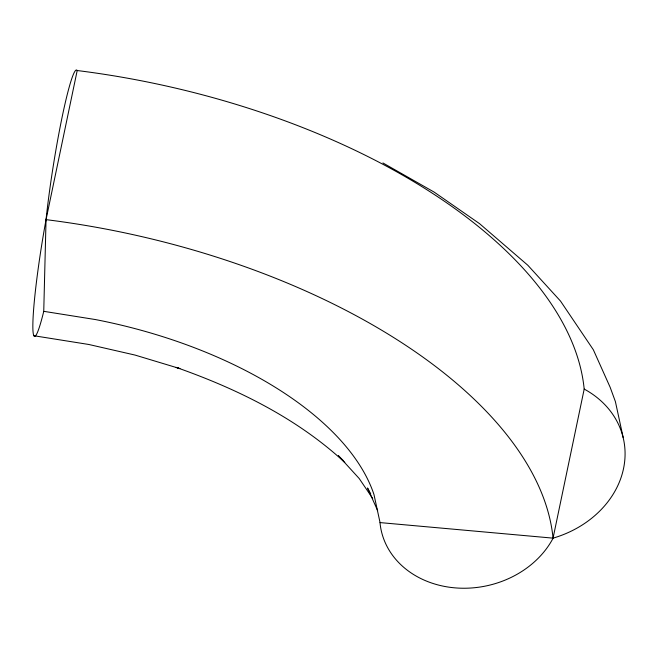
<?xml version="1.0" encoding="UTF-8"?>
<svg xmlns="http://www.w3.org/2000/svg" width="658" height="658" viewBox="0 0 658 658"><rect width="100%" height="100%" fill="white"/><g stroke="black" fill="none" stroke-linecap="round" stroke-linejoin="round"><path stroke-width="0.99" d="M77.2 70.529L46.044 219.64L43.749 311.324L95.435 319.558A312.739 160.141 11.8 0 1 373.974 494.545L380.053 522.592L553.049 538.145A97.993 82.061 -12.2 0 0 623.545 468.529A97.993 82.061 -12.2 0 0 584.181 389.067A490.087 250.945 11.8 0 0 77.2 70.529A97.993 7.847 -80.9 0 0 62.354 115.981A97.993 7.847 -80.9 0 0 46.052 219.616A91.528 7.328 -80.9 0 0 32.892 322.938A91.528 7.328 -80.9 0 0 43.749 311.366M584.205 389.034L553.049 538.145A490.087 250.945 11.8 0 0 46.044 219.64M33.912 335.736L88.805 344.479L135.013 355.065L179.947 368.612L176.147 367.386C237.242 388.886 296.906 418.118 344.792 462.451M382.923 162.945L434.083 192.062L479.542 223.646L527.815 265.248L560.517 301.084L593.343 349.768L610.18 387.356L615.403 401.619L623.184 437.586M343.451 460.732L338.352 455.673L359.178 478.498L372.708 498.484M370.775 494.043L367.526 487.997L377.659 510.641M553.107 538.162A91.528 76.649 -12.2 0 1 454.546 587.824A91.528 76.649 -12.2 0 1 379.987 522.6"/></g></svg>
